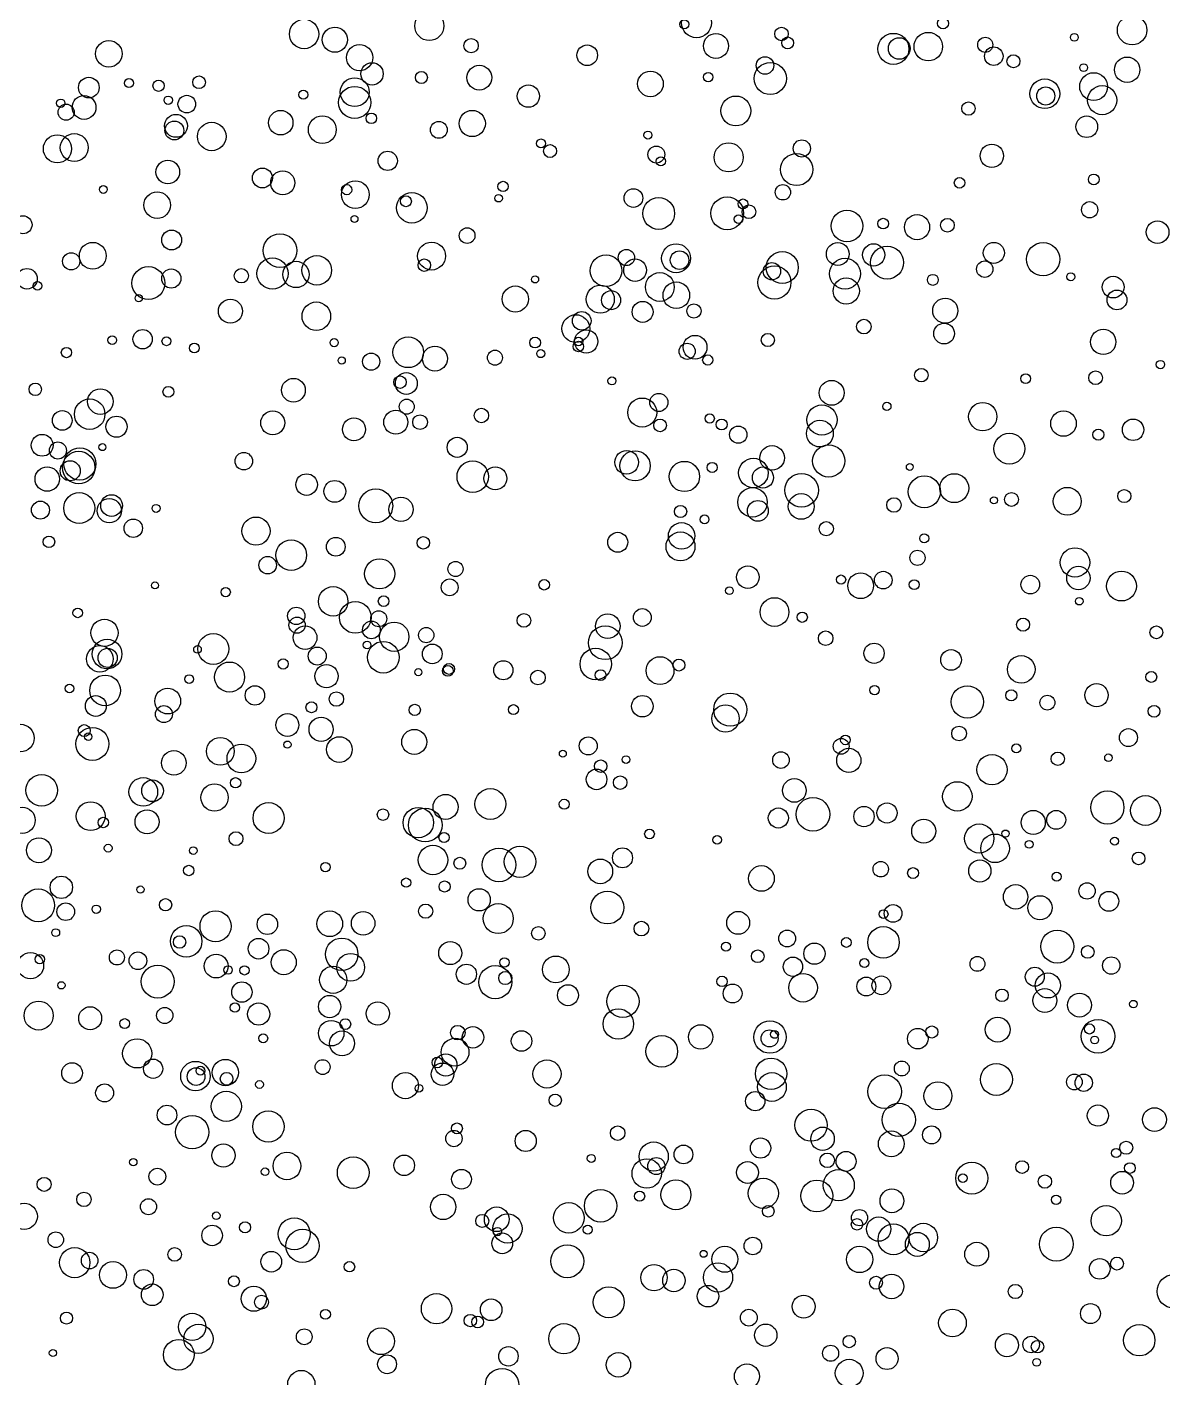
# Model space of a CAD drawing. Extents: x -296 to 296, y -196 to 196.
# Drawn here: x -59.8 to -9.6, y -21.1 to 38.5 of the extents above; entities that cross this region are included whole.
import ezdxf

# ---------------------------------------------------------------- set-up
doc = ezdxf.new("R2010")
doc.units = 0

msp = doc.modelspace()

# ---------------------------------------------------------------- linework, layer by layer
at = {"layer": 'VIA'}
for centre, radius in [((-30.2145, 38.7268), 0.6609), ((-47.5453, 38.2307), 0.6494), ((-42.0164, 38.5871), 0.6426), ((-30.7505, 38.6608), 0.2028), ((-19.3291, 38.6987), 0.2435), ((-10.9797, 38.3981), 0.6506), ((-46.1861, 37.9784), 0.5554), ((-29.3562, 37.7032), 0.5524), ((-26.4633, 38.2345), 0.2996), ((-21.5212, 37.5741), 0.6864), ((-19.9802, 37.674), 0.6302), ((-13.5312, 38.0837), 0.1743), ((-56.1659, 37.3585), 0.5866), ((-45.0927, 37.1886), 0.5806), ((-40.1708, 37.715), 0.3154), ((-35.0434, 37.2923), 0.4553), ((-26.1908, 37.8383), 0.2631), ((-21.2644, 37.5907), 0.477), ((-17.4644, 37.7541), 0.3325), ((-17.0884, 37.2507), 0.4097), ((-27.1899, 36.8407), 0.3855), ((-16.2196, 37.0279), 0.2856), ((-11.1975, 36.6522), 0.5629), ((-44.5453, 36.4715), 0.4937), ((-42.3645, 36.3104), 0.2639), ((-39.8086, 36.3054), 0.5474), ((-32.2488, 36.0275), 0.5665), ((-29.6978, 36.3268), 0.2056), ((-26.9586, 36.2645), 0.7107), ((-12.68, 35.9098), 0.6139), ((-13.1169, 36.7455), 0.1731), ((-57.0523, 35.865), 0.4569), ((-55.2804, 36.0633), 0.1993), ((-53.974, 35.9444), 0.2466), ((-52.1821, 36.1003), 0.2796), ((-45.3106, 35.2078), 0.7102), ((-45.3108, 35.6625), 0.6382), ((-37.641, 35.4881), 0.4923), ((-14.8328, 35.5946), 0.6568), ((-14.7932, 35.4946), 0.4008), ((-12.3, 35.307), 0.6436), ((-58.2912, 35.1727), 0.184), ((-57.2645, 34.9893), 0.5266), ((-53.5452, 35.3077), 0.1824), ((-52.7247, 35.1339), 0.3896), ((-47.5784, 35.5481), 0.2016), ((-28.4767, 34.8331), 0.6597), ((-18.2066, 34.9391), 0.2963), ((-58.0542, 34.7771), 0.356), ((-53.2029, 34.1755), 0.5065), ((-48.5778, 34.3155), 0.5415), ((-46.7433, 34.0068), 0.6138), ((-44.5776, 34.5085), 0.231), ((-40.1205, 34.2781), 0.5801), ((-12.984, 34.1383), 0.4796), ((-53.2732, 33.9719), 0.4154), ((-51.6226, 33.7055), 0.629), ((-41.5959, 33.9964), 0.3723), ((-58.4389, 33.1606), 0.622), ((-57.6967, 33.217), 0.6156), ((-37.0863, 33.3976), 0.1974), ((-32.3616, 33.7648), 0.1761), ((-28.7964, 32.7848), 0.6419), ((-25.566, 33.1778), 0.3794), ((-43.8525, 32.6289), 0.4256), ((-36.6837, 33.0624), 0.2865), ((-31.9894, 32.9062), 0.3728), ((-31.7921, 32.6106), 0.2008), ((-25.7942, 32.2452), 0.711), ((-17.1747, 32.8524), 0.5167), ((-53.565, 32.1369), 0.5213), ((-49.3867, 31.8721), 0.4402), ((-48.4891, 31.6579), 0.5316), ((-45.2799, 31.1388), 0.6108), ((-38.7611, 31.5022), 0.2261), ((-18.6, 31.6573), 0.2336), ((-12.6717, 31.8081), 0.2378), ((-56.4083, 31.3668), 0.1721), ((-54.0303, 30.6753), 0.5877), ((-45.6648, 31.3562), 0.2261), ((-42.7846, 30.5567), 0.6747), ((-43.0463, 30.8443), 0.2397), ((-38.9553, 30.9785), 0.1655), ((-33.0029, 30.9873), 0.4129), ((-28.8586, 30.3135), 0.724), ((-26.402, 31.2408), 0.3396), ((-31.8848, 30.3055), 0.7011), ((-28.1622, 30.7291), 0.2175), ((-27.9024, 30.3813), 0.3036), ((-23.5716, 29.7555), 0.6969), ((-12.8554, 30.4711), 0.3578), ((-59.9596, 29.8049), 0.3983), ((-45.3203, 30.0644), 0.1537), ((-28.3611, 30.055), 0.1845), ((-21.9736, 29.8575), 0.2345), ((-20.4761, 29.7021), 0.5538), ((-19.1349, 29.7874), 0.3007), ((-9.8531, 29.4768), 0.4989), ((-53.3945, 29.1346), 0.4403), ((-48.6101, 28.6696), 0.743), ((-40.3449, 29.3281), 0.3458), ((-56.8763, 28.4357), 0.5937), ((-41.9179, 28.4247), 0.6152), ((-33.312, 28.3606), 0.3583), ((-31.1201, 28.3258), 0.6396), ((-30.966, 28.2448), 0.4084), ((-23.9802, 28.5158), 0.5024), ((-22.3937, 28.4764), 0.4917), ((-21.799, 28.1349), 0.7272), ((-17.0866, 28.5656), 0.4658), ((-14.9095, 28.2841), 0.7381), ((-57.8308, 28.1932), 0.3804), ((-48.9405, 27.6544), 0.69), ((-47.9023, 27.6124), 0.581), ((-46.9853, 27.7953), 0.6539), ((-42.2365, 28.0206), 0.2758), ((-34.2128, 27.7798), 0.6955), ((-32.9305, 27.8029), 0.4998), ((-26.8873, 27.7529), 0.3834), ((-26.4265, 27.9196), 0.7061), ((-23.6582, 27.646), 0.6812), ((-17.4862, 27.8467), 0.3615), ((-59.7841, 27.4228), 0.4549), ((-54.4216, 27.234), 0.7285), ((-53.4115, 27.4334), 0.4238), ((-50.3177, 27.5547), 0.3144), ((-37.3432, 27.3941), 0.1564), ((-31.8357, 27.0582), 0.6367), ((-26.7745, 27.257), 0.7313), ((-23.6035, 26.8831), 0.5782), ((-19.7792, 27.3743), 0.242), ((-13.6875, 27.5102), 0.1772), ((-11.8148, 27.0562), 0.4818), ((-59.3167, 27.1106), 0.1882), ((-38.2173, 26.5269), 0.5776), ((-34.4654, 26.5194), 0.6188), ((-33.9896, 26.478), 0.4224), ((-31.1066, 26.6933), 0.5876), ((-11.6473, 26.4872), 0.4373), ((-54.848, 26.5668), 0.1576), ((-50.8004, 25.991), 0.5309), ((-47.0053, 25.769), 0.6314), ((-32.5959, 25.9601), 0.4627), ((-30.3306, 25.9994), 0.3131), ((-19.2304, 26.0127), 0.5563), ((-35.545, 25.222), 0.6136), ((-35.2853, 25.5638), 0.4103), ((-54.6763, 24.7539), 0.4269), ((-35.0856, 24.6539), 0.5139), ((-22.8263, 25.3098), 0.3221), ((-19.283, 25.0017), 0.459), ((-12.2529, 24.6336), 0.5587), ((-56.0161, 24.7138), 0.1917), ((-53.6254, 24.6635), 0.1953), ((-52.3957, 24.3652), 0.2129), ((-46.2155, 24.602), 0.1808), ((-42.9465, 24.1752), 0.6772), ((-37.3441, 24.6055), 0.2394), ((-35.4342, 24.4311), 0.2299), ((-35.4273, 24.6568), 0.1884), ((-30.6278, 24.2187), 0.3548), ((-30.2805, 24.3964), 0.5271), ((-27.0667, 24.7174), 0.2893), ((-58.0409, 24.1645), 0.2286), ((-45.8839, 23.8133), 0.159), ((-44.5825, 23.7637), 0.3793), ((-41.7661, 23.8958), 0.5514), ((-39.1162, 23.9374), 0.3319), ((-37.0958, 24.1164), 0.1772), ((-29.7212, 23.8356), 0.2258), ((-43.0317, 22.8004), 0.4838), ((-20.2868, 23.164), 0.2985), ((-12.5937, 23.0524), 0.3039), ((-9.7277, 23.6354), 0.1845), ((-59.4154, 22.5409), 0.2725), ((-53.5378, 22.4305), 0.239), ((-48.0178, 22.5009), 0.5247), ((-43.3077, 22.8563), 0.2771), ((-33.9504, 22.9148), 0.176), ((-24.2482, 22.3861), 0.5504), ((-15.6779, 23.0122), 0.2127), ((-57.0144, 21.4425), 0.6741), ((-56.5415, 22.0005), 0.5649), ((-43.0137, 21.7732), 0.3323), ((-32.6124, 21.5155), 0.641), ((-31.8796, 21.9606), 0.4005), ((-58.2261, 21.1682), 0.4329), ((-48.931, 21.0591), 0.5285), ((-43.4976, 21.0889), 0.5303), ((-39.715, 21.385), 0.3186), ((-24.6768, 21.1889), 0.6653), ((-21.8104, 21.7869), 0.1832), ((-17.5738, 21.3344), 0.6249), ((-14.0091, 21.029), 0.5641), ((-55.8283, 20.889), 0.4672), ((-45.3444, 20.7714), 0.5072), ((-42.4225, 21.0914), 0.3245), ((-31.8255, 20.9478), 0.2776), ((-29.6302, 21.2532), 0.2022), ((-29.1044, 20.9882), 0.241), ((-28.3708, 20.5389), 0.3817), ((-24.7666, 20.5882), 0.5929), ((-10.9348, 20.7531), 0.4732), ((-59.1145, 20.0693), 0.4823), ((-40.7837, 19.979), 0.4419), ((-16.4001, 19.9199), 0.6845), ((-12.4722, 20.5387), 0.2447), ((-58.4167, 19.8405), 0.377), ((-57.5003, 19.0838), 0.7194), ((-57.4455, 19.2455), 0.7096), ((-56.4542, 19.9873), 0.154), ((-50.208, 19.3676), 0.3846), ((-33.2999, 19.3169), 0.5231), ((-32.9273, 19.1629), 0.6676), ((-26.8788, 19.5133), 0.5435), ((-24.3769, 19.3768), 0.7113), ((-58.8901, 18.5778), 0.5383), ((-57.8749, 18.9427), 0.4433), ((-40.0976, 18.6843), 0.695), ((-39.1032, 18.6069), 0.5068), ((-30.749, 18.6917), 0.669), ((-29.5262, 19.0922), 0.2212), ((-27.704, 18.847), 0.6534), ((-27.2831, 18.644), 0.4668), ((-20.7966, 19.1133), 0.1513), ((-47.4347, 18.335), 0.4761), ((-46.1909, 18.0335), 0.4828), ((-25.5774, 18.0845), 0.7426), ((-20.1541, 18.0181), 0.7079), ((-18.8321, 18.176), 0.6387), ((-57.4773, 17.2976), 0.6841), ((-44.3808, 17.397), 0.7468), ((-27.7441, 17.5527), 0.6509), ((-25.5925, 17.3681), 0.5684), ((-16.3057, 17.6777), 0.3042), ((-13.8448, 17.5961), 0.6163), ((-11.3243, 17.8267), 0.291), ((-59.1889, 17.2067), 0.3962), ((-56.1495, 17.1814), 0.5338), ((-56.0499, 17.4085), 0.4776), ((-54.0816, 17.2812), 0.1735), ((-43.2679, 17.2393), 0.536), ((-30.9178, 17.1467), 0.2699), ((-27.5066, 17.1722), 0.4602), ((-21.4965, 17.433), 0.3212), ((-17.083, 17.6369), 0.1564), ((-55.0912, 16.4072), 0.4048), ((-49.6698, 16.2806), 0.6211), ((-29.8607, 16.7972), 0.1945), ((-33.694, 15.7852), 0.4405), ((-30.9229, 15.6019), 0.6391), ((-30.8729, 16.0679), 0.5849), ((-24.4837, 16.3853), 0.3118), ((-20.1609, 15.9584), 0.2), ((-58.812, 15.8089), 0.2546), ((-48.115, 15.2179), 0.6781), ((-46.1455, 15.5904), 0.4138), ((-42.2812, 15.7617), 0.2762), ((-13.5012, 14.8949), 0.6482), ((-49.1539, 14.775), 0.3847), ((-44.2103, 14.3946), 0.6658), ((-40.8574, 14.6078), 0.3331), ((-20.458, 15.1022), 0.3349), ((-27.9459, 14.2496), 0.4974), ((-23.8342, 14.1366), 0.2057), ((-22.9667, 13.8686), 0.5699), ((-21.9694, 14.1164), 0.3879), ((-15.4751, 13.9171), 0.4122), ((-13.3515, 14.2087), 0.5166), ((-11.4473, 13.8537), 0.6601), ((-54.1299, 13.8821), 0.1515), ((-51.0062, 13.5873), 0.204), ((-46.2629, 13.1773), 0.651), ((-41.1174, 13.7962), 0.3712), ((-36.9417, 13.9109), 0.2319), ((-28.7619, 13.6494), 0.1694), ((-20.6015, 13.9152), 0.2187), ((-45.2881, 12.4678), 0.6989), ((-44.0341, 13.187), 0.2355), ((-26.7691, 12.7055), 0.635), ((-13.312, 13.1842), 0.1673), ((-57.5423, 12.6671), 0.2109), ((-47.8918, 12.5368), 0.3837), ((-44.2503, 12.4108), 0.3527), ((-37.8377, 12.3363), 0.3028), ((-34.1361, 12.0827), 0.5436), ((-32.6077, 12.4659), 0.3926), ((-25.5445, 12.4766), 0.2256), ((-56.3591, 11.7884), 0.5979), ((-47.8546, 12.1266), 0.3589), ((-47.5015, 11.5754), 0.5221), ((-44.5718, 11.9164), 0.3898), ((-43.5629, 11.6159), 0.6455), ((-42.1511, 11.6849), 0.3381), ((-34.2442, 11.3498), 0.7469), ((-15.7933, 12.1488), 0.2887), ((-9.9086, 11.8094), 0.2858), ((-56.2456, 10.8529), 0.655), ((-51.5539, 11.0762), 0.6831), ((-44.7633, 11.2482), 0.17), ((-44.0466, 10.7118), 0.6982), ((-24.5123, 11.5494), 0.3219), ((-56.5655, 10.6386), 0.5865), ((-56.2225, 10.6809), 0.4236), ((-52.2523, 11.0551), 0.1686), ((-46.9642, 10.7621), 0.3986), ((-41.8847, 10.8582), 0.4348), ((-34.6649, 10.4085), 0.6948), ((-22.3756, 10.8831), 0.4477), ((-18.9742, 10.5926), 0.4559), ((-15.8757, 10.1747), 0.6082), ((-50.8376, 9.8351), 0.6634), ((-48.4702, 10.4117), 0.2264), ((-46.5574, 9.8727), 0.5122), ((-42.5006, 10.0527), 0.1583), ((-41.196, 10.1085), 0.2393), ((-41.1434, 10.195), 0.2434), ((-38.7459, 10.1355), 0.423), ((-34.4522, 9.9199), 0.2411), ((-31.8259, 10.1186), 0.6157), ((-30.9924, 10.3662), 0.2654), ((-56.331, 9.2433), 0.679), ((-52.6203, 9.7454), 0.1926), ((-37.218, 9.8141), 0.3241), ((-10.1333, 9.8378), 0.2395), ((-57.902, 9.3246), 0.1906), ((-56.7438, 8.5578), 0.46), ((-53.5688, 8.774), 0.5701), ((-49.7164, 9.0238), 0.4296), ((-46.1187, 8.8624), 0.3194), ((-32.6079, 8.548), 0.4742), ((-28.7251, 8.3967), 0.7329), ((-22.3547, 9.2566), 0.2089), ((-18.2555, 8.7372), 0.7118), ((-16.3171, 9.026), 0.2457), ((-14.718, 8.7032), 0.3297), ((-12.5506, 9.0303), 0.5133), ((-53.7361, 8.1987), 0.376), ((-47.2192, 8.5019), 0.2424), ((-42.659, 8.3841), 0.2505), ((-38.3013, 8.3963), 0.221), ((-28.9366, 8.0059), 0.6051), ((-10.0093, 8.3239), 0.2598), ((-48.283, 7.7162), 0.5033), ((-46.7938, 7.5249), 0.5349), ((-60.077, 7.1426), 0.6074), ((-56.8954, 6.88), 0.7282), ((-57.2545, 7.4704), 0.2636), ((-57.0777, 7.2023), 0.1638), ((-51.2452, 6.5567), 0.6115), ((-45.9883, 6.6346), 0.5678), ((-42.6814, 6.9721), 0.5525), ((-34.9974, 6.7944), 0.3957), ((-23.6402, 7.0593), 0.2121), ((-18.6191, 7.3431), 0.3255), ((-11.1418, 7.1599), 0.396), ((-53.2973, 6.044), 0.5446), ((-50.3153, 6.2365), 0.6338), ((-48.2813, 6.8519), 0.159), ((-36.1189, 6.4464), 0.1536), ((-23.827, 6.7764), 0.3473), ((-23.4903, 6.1533), 0.5351), ((-16.0905, 6.6851), 0.1946), ((-34.4483, 5.9026), 0.2752), ((-33.3287, 6.1904), 0.1684), ((-26.4872, 6.1688), 0.365), ((-17.1663, 5.743), 0.6699), ((-14.2607, 6.226), 0.2946), ((-12.0236, 6.2717), 0.1667), ((-59.1374, 4.8347), 0.6972), ((-54.647, 4.7633), 0.6341), ((-50.5691, 5.1657), 0.2279), ((-34.6303, 5.3155), 0.4548), ((-33.588, 5.174), 0.2983), ((-54.2396, 4.8135), 0.4782), ((-51.5005, 4.5163), 0.6007), ((-39.3203, 4.2279), 0.6823), ((-25.8951, 4.8275), 0.5211), ((-18.6979, 4.5649), 0.6496), ((-12.0702, 4.0771), 0.7322), ((-56.9727, 3.6922), 0.636), ((-49.1149, 3.6108), 0.6841), ((-41.2965, 4.0994), 0.5534), ((-36.0597, 4.2199), 0.2191), ((-25.0733, 3.7744), 0.7466), ((-21.8035, 3.8324), 0.4455), ((-10.387, 3.9397), 0.6592), ((-59.9972, 3.5094), 0.5794), ((-56.4118, 3.4115), 0.2291), ((-54.4813, 3.4444), 0.53), ((-44.0624, 3.7586), 0.2538), ((-42.4998, 3.4064), 0.6719), ((-42.197, 3.2988), 0.7452), ((-26.602, 3.611), 0.443), ((-22.8194, 3.6723), 0.4487), ((-15.3445, 3.4139), 0.533), ((-14.3299, 3.5289), 0.4181), ((-50.5529, 2.6991), 0.3061), ((-32.2912, 2.9051), 0.2143), ((-20.1837, 3.0275), 0.5294), ((-17.7302, 2.7052), 0.6457), ((-16.5701, 2.9231), 0.1573), ((-59.2549, 2.1866), 0.5518), ((-56.1977, 2.2785), 0.1764), ((-41.8531, 1.757), 0.653), ((-41.3667, 2.7514), 0.2237), ((-29.3017, 2.6488), 0.1887), ((-17.0316, 2.2715), 0.6322), ((-15.5239, 2.4473), 0.1707), ((-11.7532, 2.587), 0.1734), ((-52.4417, 2.1715), 0.1701), ((-40.6685, 1.6131), 0.2623), ((-38.9406, 1.5412), 0.7429), ((-38.0109, 1.6757), 0.6932), ((-34.464, 1.2531), 0.5453), ((-33.4843, 1.8536), 0.4415), ((-10.6945, 1.8279), 0.2816), ((-52.6398, 1.2926), 0.229), ((-46.6047, 1.4415), 0.2076), ((-27.3468, 0.9407), 0.5661), ((-22.0797, 1.3497), 0.3416), ((-20.6538, 1.1806), 0.2407), ((-17.7033, 1.2743), 0.491), ((-14.3078, 1.023), 0.1977), ((-58.2661, 0.5494), 0.4956), ((-54.7733, 0.45), 0.16), ((-43.0375, 0.7566), 0.205), ((-41.3411, 0.5858), 0.2466), ((-16.1225, 0.1297), 0.5401), ((-12.9675, 0.3885), 0.3596), ((-59.2875, -0.2461), 0.7239), ((-53.6621, -0.2226), 0.2722), ((-39.8143, -0.0007), 0.4907), ((-34.1503, -0.3423), 0.7258), ((-15.0481, -0.3526), 0.5318), ((-12.0062, -0.0677), 0.4382), ((-58.0715, -0.526), 0.3896), ((-56.7226, -0.4198), 0.1869), ((-51.4558, -1.1701), 0.6866), ((-46.4115, -1.0584), 0.5686), ((-44.9371, -1.0417), 0.5193), ((-42.1793, -0.502), 0.3138), ((-38.9713, -0.8314), 0.6639), ((-28.3757, -1.0201), 0.5053), ((-21.9559, -0.6339), 0.1967), ((-21.5349, -0.6021), 0.3927), ((-52.7508, -1.8344), 0.6943), ((-49.1676, -1.0831), 0.451), ((-37.1973, -1.4823), 0.2992), ((-32.6483, -1.2717), 0.3243), ((-21.959, -1.8837), 0.6974), ((-58.5132, -1.455), 0.1724), ((-53.0437, -1.8655), 0.275), ((-49.557, -2.1605), 0.4553), ((-45.8836, -2.4076), 0.7178), ((-26.2112, -1.7079), 0.3722), ((-23.5966, -1.8855), 0.2158), ((-14.2824, -2.0672), 0.7274), ((-59.6263, -2.9114), 0.5793), ((-55.813, -2.5465), 0.3321), ((-54.8848, -2.692), 0.3881), ((-48.4434, -2.7579), 0.5537), ((-45.4885, -2.9836), 0.6111), ((-41.0903, -2.3517), 0.5106), ((-28.9138, -2.0709), 0.205), ((-27.51, -2.4926), 0.282), ((-25.0074, -2.3792), 0.4696), ((-12.9368, -2.3013), 0.2815), ((-59.2188, -2.6263), 0.2061), ((-54.0091, -3.6136), 0.7294), ((-51.4318, -2.9262), 0.5258), ((-50.9032, -3.101), 0.1881), ((-50.1775, -3.1165), 0.2064), ((-46.2602, -3.5334), 0.5995), ((-40.3788, -3.2885), 0.4466), ((-39.1008, -3.6358), 0.733), ((-38.6966, -2.7664), 0.2097), ((-36.4278, -3.0766), 0.5928), ((-25.9579, -2.956), 0.4263), ((-22.7989, -2.7967), 0.1982), ((-17.809, -2.8316), 0.3273), ((-15.2776, -3.3992), 0.4198), ((-11.9017, -2.9033), 0.3838), ((-38.661, -3.4567), 0.2905), ((-29.0894, -3.6067), 0.2301), ((-25.5097, -3.8853), 0.6328), ((-22.717, -3.831), 0.4164), ((-22.0532, -3.7793), 0.4139), ((-14.6986, -3.7826), 0.5545), ((-58.2647, -3.7781), 0.1609), ((-50.2926, -4.0752), 0.4511), ((-35.8935, -4.2151), 0.4632), ((-33.4669, -4.4858), 0.713), ((-28.6217, -4.1388), 0.418), ((-16.7269, -4.2174), 0.2762), ((-14.8331, -4.4489), 0.5285), ((-13.3014, -4.6499), 0.5275), ((-59.2673, -5.116), 0.6401), ((-56.9925, -5.2305), 0.5072), ((-53.6994, -5.1096), 0.3574), ((-50.5986, -4.7625), 0.2065), ((-49.5538, -5.0486), 0.4908), ((-46.4179, -4.7172), 0.4941), ((-44.2915, -5.0249), 0.5114), ((-10.9221, -4.6067), 0.1655), ((-55.4691, -5.4676), 0.2186), ((-46.3475, -5.8929), 0.5639), ((-45.7227, -5.4911), 0.2374), ((-33.6687, -5.4852), 0.6739), ((-26.9726, -6.0644), 0.716), ((-16.9163, -5.735), 0.5493), ((-12.4826, -6.0283), 0.747), ((-49.3519, -6.1181), 0.198), ((-45.8702, -6.3438), 0.5513), ((-40.7577, -5.8688), 0.3208), ((-40.0877, -6.0761), 0.4744), ((-37.9425, -6.2366), 0.4531), ((-30.0339, -6.0568), 0.5389), ((-26.9886, -6.1214), 0.3779), ((-26.7695, -5.9445), 0.1735), ((-20.4459, -6.1348), 0.4537), ((-19.8244, -5.8384), 0.2665), ((-12.8642, -5.7055), 0.223), ((-54.9189, -6.784), 0.6445), ((-40.8768, -6.7281), 0.613), ((-31.7481, -6.6928), 0.6995), ((-12.63, -6.1913), 0.1716), ((-54.2136, -7.4617), 0.4244), ((-52.344, -7.7861), 0.6509), ((-51.022, -7.6282), 0.5817), ((-46.7284, -7.389), 0.3279), ((-41.6599, -7.1843), 0.2357), ((-41.2859, -7.2932), 0.4919), ((-36.8199, -7.6924), 0.6205), ((-26.923, -7.6824), 0.6927), ((-21.1487, -7.4508), 0.3282), ((-57.7937, -7.6529), 0.4563), ((-52.3162, -7.8076), 0.392), ((-52.1231, -7.549), 0.1955), ((-50.9665, -7.9062), 0.2812), ((-43.0728, -8.208), 0.5753), ((-41.4339, -7.7062), 0.4966), ((-26.8841, -8.2673), 0.6342), ((-21.9066, -8.4736), 0.7405), ((-16.9701, -7.9354), 0.7016), ((-13.5276, -8.046), 0.3482), ((-13.1157, -8.0802), 0.3821), ((-56.3541, -8.53), 0.3967), ((-49.5147, -8.1571), 0.1724), ((-42.4712, -8.3237), 0.1694), ((-19.5557, -8.6587), 0.6175), ((-50.9828, -9.1225), 0.6672), ((-36.457, -8.8521), 0.2723), ((-27.6226, -8.893), 0.4278), ((-53.6005, -9.505), 0.4349), ((-52.4847, -10.2621), 0.7369), ((-49.1235, -10.0129), 0.6919), ((-25.1563, -9.9534), 0.7109), ((-21.2829, -9.7161), 0.7355), ((-12.4912, -9.5274), 0.469), ((-9.9906, -9.7091), 0.5251), ((-40.7959, -10.0963), 0.2421), ((-33.6968, -10.3061), 0.3212), ((-24.6481, -10.5555), 0.5173), ((-19.8368, -10.3825), 0.3972), ((-40.9308, -10.5427), 0.3615), ((-37.7587, -10.6516), 0.4655), ((-32.1055, -11.3393), 0.6442), ((-27.3876, -10.963), 0.447), ((-21.6147, -10.7764), 0.5708), ((-11.2395, -10.9524), 0.2875), ((-51.1068, -11.2917), 0.5112), ((-48.3017, -11.7556), 0.6069), ((-43.1247, -11.7275), 0.4554), ((-34.8635, -11.4243), 0.1776), ((-30.7926, -11.2475), 0.4129), ((-24.4425, -11.5046), 0.3224), ((-23.6109, -11.5521), 0.4406), ((-11.688, -11.1825), 0.205), ((-55.0889, -11.5874), 0.1632), ((-54.0264, -12.2261), 0.3694), ((-49.2708, -12.01), 0.1672), ((-45.3775, -12.05), 0.6998), ((-40.5948, -12.3403), 0.4362), ((-32.4134, -12.0869), 0.6506), ((-31.9903, -11.7599), 0.3782), ((-27.9621, -12.0432), 0.4808), ((-23.9355, -12.6065), 0.6891), ((-18.059, -12.2923), 0.7092), ((-15.8367, -11.8036), 0.2829), ((-11.0749, -11.8466), 0.2369), ((-59.028, -12.5674), 0.3094), ((-31.1253, -13.0276), 0.6631), ((-27.2643, -12.9617), 0.6648), ((-24.9042, -13.0807), 0.704), ((-18.4577, -12.2914), 0.1899), ((-14.8313, -12.4443), 0.2953), ((-11.4224, -12.4941), 0.4993), ((-57.2685, -13.2302), 0.3183), ((-41.4016, -13.5641), 0.5597), ((-34.451, -13.5123), 0.7169), ((-32.7292, -13.0903), 0.224), ((-21.5858, -13.2915), 0.5264), ((-14.3364, -13.2479), 0.2044), ((-59.9047, -13.9798), 0.5791), ((-54.4164, -13.5534), 0.3538), ((-39.0404, -14.1077), 0.5454), ((-35.8559, -14.0452), 0.6722), ((-27.0468, -13.7544), 0.2555), ((-23.0186, -14.0377), 0.3581), ((-12.1223, -14.1745), 0.6692), ((-51.4242, -13.9544), 0.1689), ((-50.1514, -14.4672), 0.2458), ((-47.9816, -14.7546), 0.7049), ((-39.6763, -14.1811), 0.2889), ((-38.5617, -14.5135), 0.6444), ((-23.1273, -14.331), 0.2521), ((-22.1727, -14.5432), 0.5374), ((-21.5175, -14.9972), 0.682), ((-20.1978, -14.9145), 0.6266), ((-58.5127, -15.0126), 0.3424), ((-51.6077, -14.8215), 0.4542), ((-47.6133, -15.2789), 0.7316), ((-38.7957, -15.172), 0.4572), ((-39.0074, -14.6534), 0.1854), ((-35.0178, -14.5716), 0.2011), ((-27.7279, -15.2876), 0.3869), ((-20.4635, -15.2171), 0.5285), ((-14.3258, -15.2055), 0.7463), ((-57.6754, -16.0238), 0.6689), ((-53.2641, -15.6602), 0.3005), ((-35.9223, -15.9624), 0.7298), ((-29.9031, -15.6355), 0.1529), ((-28.9635, -15.8746), 0.5746), ((-23.0115, -15.8809), 0.5847), ((-17.8426, -15.6538), 0.5282), ((-57.0175, -15.9328), 0.3649), ((-55.9833, -16.565), 0.5928), ((-48.995, -15.9838), 0.4556), ((-45.5416, -16.203), 0.2306), ((-32.0929, -16.6849), 0.582), ((-29.266, -16.6764), 0.6453), ((-12.4088, -16.2986), 0.4567), ((-11.6469, -16.0648), 0.2863), ((-54.6296, -16.763), 0.4345), ((-50.6451, -16.8468), 0.2406), ((-31.2139, -16.8115), 0.4946), ((-22.2887, -16.9112), 0.2864), ((-21.6032, -17.0766), 0.5408), ((-9.136, -17.2947), 0.7404), ((-54.2519, -17.4411), 0.478), ((-49.7647, -17.6178), 0.5543), ((-34.0915, -17.7707), 0.683), ((-29.7118, -17.5059), 0.4756), ((-16.1349, -17.2974), 0.3143), ((-49.4277, -17.7712), 0.3073), ((-41.6973, -18.0581), 0.6705), ((-39.2852, -18.1057), 0.4765), ((-25.4825, -17.9643), 0.5041), ((-12.8188, -18.2731), 0.4399), ((-58.0359, -18.472), 0.2674), ((-52.4874, -18.8628), 0.6033), ((-46.6035, -18.3078), 0.2192), ((-40.2042, -18.5838), 0.2721), ((-39.8785, -18.6436), 0.2594), ((-27.9041, -18.4526), 0.3708), ((-18.912, -18.689), 0.6103), ((-52.2118, -19.3885), 0.6448), ((-47.5383, -19.2975), 0.3487), ((-44.1483, -19.4945), 0.5912), ((-36.0709, -19.3838), 0.6721), ((-27.1593, -19.2304), 0.4946), ((-10.6623, -19.4516), 0.691), ((-53.0807, -20.0903), 0.6756), ((-24.2932, -20.0266), 0.354), ((-23.4727, -19.5108), 0.2717), ((-16.5073, -19.667), 0.5099), ((-15.4384, -19.6403), 0.3653), ((-15.1566, -19.7355), 0.2736), ((-58.639, -20.0155), 0.1577), ((-43.8807, -20.5109), 0.417), ((-38.5228, -20.1607), 0.4289), ((-33.6645, -20.5366), 0.5379), ((-21.8014, -20.2593), 0.4852), ((-15.1922, -20.4245), 0.1715), ((-47.6669, -21.3822), 0.6028), ((-38.8042, -21.4297), 0.7366), ((-27.9915, -21.047), 0.5526), ((-23.4732, -20.9051), 0.6132)]:
    msp.add_circle(centre, radius, dxfattribs=at)

doc.saveas('drawing.dxf')
